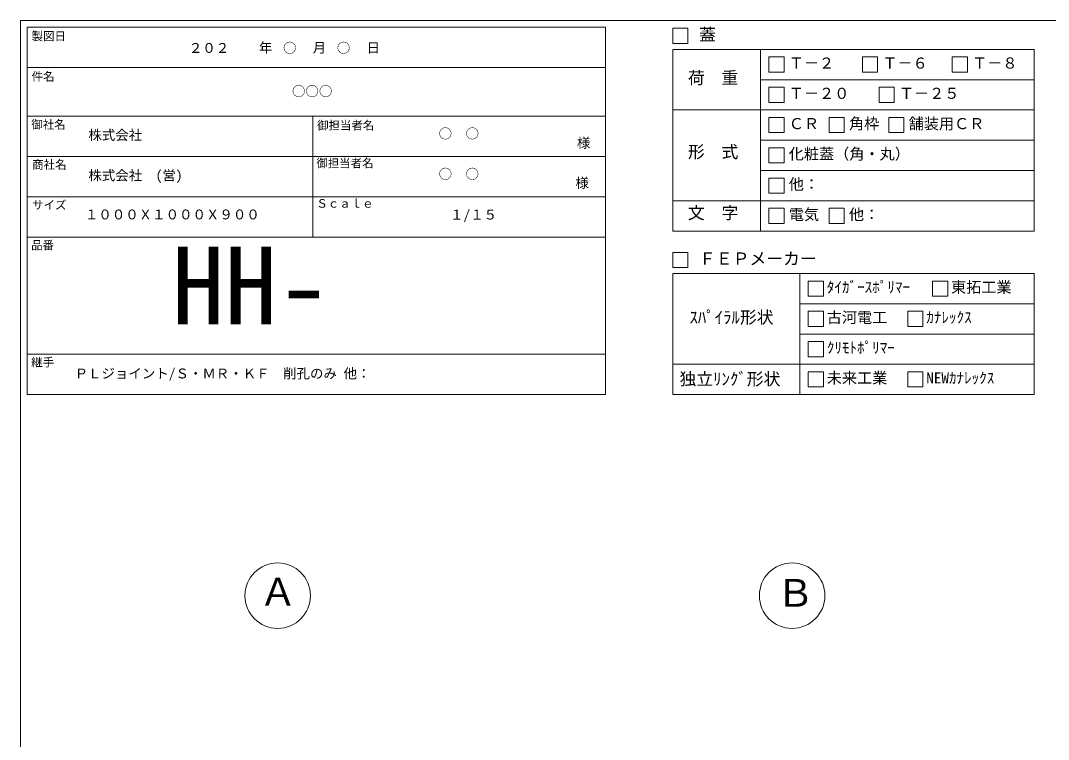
# Model space of a CAD drawing. Units: millimetres, scale not verified. Extents: x -4890 to 18490, y -2295 to 2295.
# Drawn here: x -1230 to 1827, y 157 to 2295 of the extents above; entities that cross this region are included whole.
import ezdxf
from ezdxf.enums import TextEntityAlignment as Align

# ---------------------------------------------------------------- set-up
doc = ezdxf.new("R2010")
doc.units = ezdxf.units.MM
doc.header["$LTSCALE"] = 10
for name, color, linetype, lineweight in [('0-2_waku', 7, 'Continuous', 18), ('0-3_gaikei', 7, 'Continuous', 18), ('0-D_文字１', 7, 'Continuous', 18), ('1-4_文字２', 7, 'Continuous', 5)]:
    doc.layers.add(name, color=color, linetype=linetype, lineweight=lineweight)
doc.styles.add('ＭＳ ゴシック', font='')
doc.styles.get('ＭＳ ゴシック').set_extended_font_data('MS Gothic')

msp = doc.modelspace()

# ---------------------------------------------------------------- linework, layer by layer
at = {"layer": '0-2_waku'}
for p, q in [((-1230, 2294.79), (-1230, -1980.21)), ((-1210.28, 2274.79), (-1210.28, 1182.79)), ((-1210.28, 2274.79), (509.72, 2274.79)), ((-1210.28, 2274.79), (-1210.28, 1182.79)), ((-1210.28, 2274.79), (509.72, 2274.79)), ((-1210.28, 2274.79), (-1210.28, 1182.79)), ((509.72, 2274.79), (509.72, 1182.79)), ((709.72, 2209.02), (1784.72, 2209.02)), ((709.72, 2209.02), (709.72, 1669.02)), ((970.38, 2209.02), (970.38, 1669.02)), ((1784.72, 2209.02), (1784.72, 1669.02)), ((-1210.28, 2154.79), (509.72, 2154.79)), ((-1210.28, 2154.79), (509.72, 2154.79)), ((-1210.28, 2154.79), (509.72, 2154.79)), ((-1210.28, 2154.79), (509.72, 2154.79)), ((970.38, 2119.02), (1784.72, 2119.02)), ((709.72, 2029.02), (1784.72, 2029.02)), ((-1210.28, 2010.79), (509.72, 2010.79)), ((-1210.28, 2010.79), (509.72, 2010.79)), ((-360.28, 2010.79), (-360.28, 1650.79)), ((970.38, 1939.02), (1784.72, 1939.02)), ((-1210.28, 1890.79), (509.72, 1890.79)), ((970.38, 1849.02), (1784.72, 1849.02)), ((-1210.28, 1770.79), (509.72, 1770.79)), ((709.72, 1759.02), (1784.72, 1759.02)), ((709.72, 1669.02), (1784.72, 1669.02)), ((-1210.28, 1650.79), (509.72, 1650.79)), ((709.72, 1542.79), (1784.72, 1542.79)), ((709.72, 1542.79), (709.72, 1182.79)), ((1087.53, 1542.79), (1087.53, 1182.79)), ((1784.72, 1542.79), (1784.72, 1182.79)), ((1087.53, 1452.79), (1784.72, 1452.79)), ((1087.53, 1362.79), (1784.72, 1362.79)), ((-1210.28, 1302.79), (509.72, 1302.79)), ((709.72, 1272.79), (1784.72, 1272.79)), ((-1210.28, 1182.79), (509.72, 1182.79)), ((709.72, 1182.79), (1784.72, 1182.79)), ((709.72, 1182.79), (1784.72, 1182.79))]:
    msp.add_line(p, q, dxfattribs=at)
msp.add_lwpolyline([(-1230, 2294.79), (4890, 2294.79), (4890, -1980.21)], dxfattribs=at)
at = {"layer": '0-3_gaikei'}
for centre in [(-465.28, 584.79), (1064.72, 584.79)]:
    msp.add_circle(centre, 97.5, dxfattribs=at)
at = {"layer": '0-D_文字１'}
for p, q in [((709.72, 2271.83), (709.72, 2226.83)), ((709.72, 2226.83), (754.72, 2226.83)), ((995.68, 2186.52), (1040.68, 2186.52)), ((995.68, 2186.52), (995.68, 2141.52)), ((995.68, 2186.52), (995.68, 2141.52)), ((995.68, 2186.52), (1040.68, 2186.52)), ((995.68, 2186.52), (995.68, 2141.52)), ((995.68, 2186.52), (1040.68, 2186.52)), ((995.68, 2186.52), (995.68, 2141.52)), ((995.68, 2186.52), (995.68, 2141.52)), ((995.68, 2186.52), (995.68, 2141.52)), ((1040.68, 2186.52), (1040.68, 2141.52)), ((1040.68, 2186.52), (1040.68, 2141.52)), ((1040.68, 2186.52), (1040.68, 2141.52)), ((1273.77, 2186.52), (1318.77, 2186.52)), ((1273.77, 2186.52), (1273.77, 2141.52)), ((1318.77, 2186.52), (1318.77, 2141.52)), ((1540.97, 2186.52), (1585.97, 2186.52)), ((1540.97, 2186.52), (1540.97, 2141.52)), ((1585.97, 2186.52), (1585.97, 2141.52)), ((995.68, 2141.52), (1040.68, 2141.52)), ((995.68, 2141.52), (1040.68, 2141.52)), ((995.68, 2141.52), (1040.68, 2141.52)), ((1273.77, 2141.52), (1318.77, 2141.52)), ((1540.97, 2141.52), (1585.97, 2141.52)), ((995.68, 2096.52), (1040.68, 2096.52)), ((995.68, 2096.52), (995.68, 2051.52)), ((1040.68, 2096.52), (1040.68, 2051.52)), ((1323.17, 2096.52), (1368.17, 2096.52)), ((1323.17, 2096.52), (1323.17, 2051.52)), ((1368.17, 2096.52), (1368.17, 2051.52)), ((995.68, 2051.52), (1040.68, 2051.52)), ((1323.17, 2051.52), (1368.17, 2051.52)), ((995.68, 2006.52), (1040.68, 2006.52)), ((995.68, 2006.52), (995.68, 1961.52)), ((995.68, 2006.52), (995.68, 1961.52)), ((1040.68, 2006.52), (1040.68, 1961.52)), ((1040.68, 2006.52), (1040.68, 1961.52)), ((1174.68, 2006.52), (1219.68, 2006.52)), ((1174.68, 2006.52), (1174.68, 1961.52)), ((1219.68, 2006.52), (1219.68, 1961.52)), ((1352.19, 2006.52), (1397.19, 2006.52)), ((1352.19, 2006.52), (1352.19, 1961.52)), ((1397.19, 2006.52), (1397.19, 1961.52)), ((995.68, 1961.52), (1040.68, 1961.52)), ((995.68, 1961.52), (1040.68, 1961.52)), ((1174.68, 1961.52), (1219.68, 1961.52)), ((1352.19, 1961.52), (1397.19, 1961.52)), ((995.68, 1916.52), (995.68, 1871.52)), ((1040.68, 1916.52), (1040.68, 1871.52)), ((995.68, 1871.52), (1040.68, 1871.52)), ((995.68, 1826.52), (1040.68, 1826.52)), ((995.68, 1826.52), (995.68, 1781.52)), ((995.68, 1826.52), (995.68, 1781.52)), ((1040.68, 1826.52), (1040.68, 1781.52)), ((1040.68, 1826.52), (1040.68, 1781.52)), ((995.68, 1781.52), (1040.68, 1781.52)), ((995.68, 1781.52), (1040.68, 1781.52)), ((995.68, 1736.52), (995.68, 1691.52)), ((1174.68, 1736.52), (1174.68, 1691.52)), ((995.68, 1691.52), (1040.68, 1691.52)), ((1174.68, 1691.52), (1219.68, 1691.52)), ((709.72, 1605.61), (709.72, 1560.61)), ((709.72, 1560.61), (754.72, 1560.61)), ((1112.83, 1520.29), (1112.83, 1475.29)), ((1482.42, 1520.29), (1527.42, 1520.29)), ((1482.42, 1520.29), (1482.42, 1475.29)), ((1482.42, 1520.29), (1527.42, 1520.29)), ((1482.42, 1520.29), (1482.42, 1475.29)), ((1482.42, 1520.29), (1527.42, 1520.29)), ((1482.42, 1520.29), (1482.42, 1475.29)), ((1527.42, 1520.29), (1527.42, 1475.29)), ((1527.42, 1520.29), (1527.42, 1475.29)), ((1527.42, 1520.29), (1527.42, 1475.29)), ((1112.83, 1475.29), (1157.83, 1475.29)), ((1482.42, 1475.29), (1527.42, 1475.29)), ((1482.42, 1475.29), (1527.42, 1475.29)), ((1482.42, 1475.29), (1527.42, 1475.29)), ((1112.83, 1430.29), (1157.83, 1430.29)), ((1112.83, 1430.29), (1112.83, 1385.29)), ((1157.83, 1430.29), (1157.83, 1385.29)), ((1408.74, 1430.29), (1408.74, 1385.29)), ((1112.83, 1385.29), (1157.83, 1385.29)), ((1408.74, 1385.29), (1453.74, 1385.29)), ((1112.83, 1340.29), (1112.83, 1295.29)), ((1112.83, 1295.29), (1157.83, 1295.29)), ((1112.83, 1250.29), (1157.83, 1250.29)), ((1112.83, 1250.29), (1112.83, 1205.29)), ((1157.83, 1250.29), (1157.83, 1205.29)), ((1408.74, 1250.29), (1453.74, 1250.29)), ((1408.74, 1250.29), (1408.74, 1205.29)), ((1453.74, 1250.29), (1453.74, 1205.29)), ((1112.83, 1205.29), (1157.83, 1205.29)), ((1408.74, 1205.29), (1453.74, 1205.29))]:
    msp.add_line(p, q, dxfattribs=at)
for points in [[(709.72, 2271.83), (754.72, 2271.83), (754.72, 2226.83)], [(709.72, 2271.83), (754.72, 2271.83), (754.72, 2226.83)], [(995.68, 2006.52), (1040.68, 2006.52), (1040.68, 1961.52)], [(995.68, 2006.52), (995.68, 1961.52), (1040.68, 1961.52)], [(995.68, 1916.52), (1040.68, 1916.52), (1040.68, 1871.52)], [(995.68, 1826.52), (1040.68, 1826.52), (1040.68, 1781.52)], [(995.68, 1826.52), (995.68, 1781.52), (1040.68, 1781.52)], [(995.68, 1736.52), (1040.68, 1736.52), (1040.68, 1691.52)], [(1174.68, 1736.52), (1219.68, 1736.52), (1219.68, 1691.52)], [(709.72, 1605.61), (754.72, 1605.61), (754.72, 1560.61)], [(1112.83, 1520.29), (1157.83, 1520.29), (1157.83, 1475.29)], [(1408.74, 1430.29), (1453.74, 1430.29), (1453.74, 1385.29)], [(1112.83, 1340.29), (1157.83, 1340.29), (1157.83, 1295.29)]]:
    msp.add_lwpolyline(points, dxfattribs=at)

# ---------------------------------------------------------------- texts
at = {"layer": '0-D_文字１', "style": 'ＭＳ ゴシック'}
for s, height, p in [('製図日', 24.93, (-1197.01, 2228.35)), ('蓋', 36.66, (787.8, 2223.91)), ('\u3000\u3000年\u3000\u3000\u3000月\u3000\u3000\u3000日', 29.33, (-600.97, 2190.74)), ('Ｔ－２', 32.99, (1054.83, 2142)), ('Ｔ－６', 32.99, (1332.91, 2142)), ('Ｔ－８', 32.99, (1600.12, 2142)), ('件名', 24.93, (-1197.01, 2108.35)), ('荷\u3000重', 36.66, (754.68, 2095.21)), ('Ｔ－２０', 32.99, (1054.83, 2052)), ('Ｔ－２５', 32.99, (1382.31, 2052)), ('御社名', 24.93, (-1197.99, 1965.34)), ('御担当者名', 24.93, (-348.08, 1963.13)), ('御担当者名', 24.93, (-348.08, 1963.13)), ('ＣＲ', 32.99, (1054.83, 1962)), ('角枠', 32.99, (1233.82, 1962)), ('舗装用ＣＲ', 32.99, (1411.33, 1962)), ('様', 29.33, (424.67, 1907.63)), ('形\u3000式', 36.66, (754.68, 1875.25)), ('化粧蓋（角・丸）', 32.99, (1054.83, 1872)), ('商社名', 24.93, (-1195.38, 1846.3)), ('御担当者名', 24.93, (-350.29, 1850.82)), ('様', 29.33, (420.18, 1788.71)), ('他：', 32.99, (1054.83, 1782)), ('サイズ', 24.93, (-1195.38, 1726.3)), ('Ｓｃａｌｅ', 24.93, (-350.29, 1730.82)), ('文\u3000字', 36.66, (754.68, 1693.77)), ('１０００Ｘ１０００Ｘ９００', 29.33, (-1038.65, 1694.78)), ('１/１５', 29.33, (47.26, 1694.31)), ('電気', 32.99, (1054.83, 1692)), ('他：', 32.99, (1233.82, 1692)), ('品番', 24.93, (-1198.38, 1606.65)), ('HH-', 230.9, (-780.41, 1322.63)), ('ＦＥＰメーカー', 36.66, (787.8, 1557.69)), ('ﾀｲｶﾞｰｽﾎﾟﾘﾏｰ', 32.99, (1167.8, 1475.78)), ('東拓工業', 32.99, (1537.39, 1475.78)), ('ｽﾊﾟｲﾗﾙ形状', 36.66, (759.33, 1383.13)), ('古河電工', 32.99, (1167.8, 1385.78)), ('ｶﾅﾚｯｸｽ', 32.99, (1463.71, 1385.78)), ('ｸﾘﾓﾄﾎﾟﾘﾏｰ', 32.99, (1167.8, 1295.78)), ('継手', 24.93, (-1198.38, 1258.65)), ('ＰＬジョイント/Ｓ・ＭＲ・ＫＦ\u3000削孔のみ 他：', 29.33, (-1069.29, 1222)), ('未来工業', 32.99, (1167.8, 1205.78)), ('独立ﾘﾝｸﾞ形状', 36.66, (729.8, 1199.65)), ('NEWｶﾅﾚｯｸｽ', 32.99, (1463.71, 1205.78)), ('Ａ', 82.48, (-520.68, 530.79)), ('Ｂ', 82.48, (1017.89, 527.07))]:
    msp.add_text(s, height=height, dxfattribs=at).set_placement(p, align=Align.BOTTOM_LEFT)
at = {"layer": '1-4_文字２', "style": 'ＭＳ ゴシック'}
for s, p in [('\u3000\u3000２０２\u3000\u3000\u3000\u3000○\u3000\u3000\u3000○', (-809.45, 2189.96)), ('○○○', (-422.77, 2061.14)), ('株式会社', (-1028.28, 1930.88)), ('○\u3000○', (13.5, 1935.26)), ('株式会社\u3000(営)', (-1028.28, 1810.88)), ('○\u3000○', (13.5, 1815.26))]:
    msp.add_text(s, height=29.33, dxfattribs=at).set_placement(p, align=Align.BOTTOM_LEFT)

doc.saveas('drawing.dxf')
